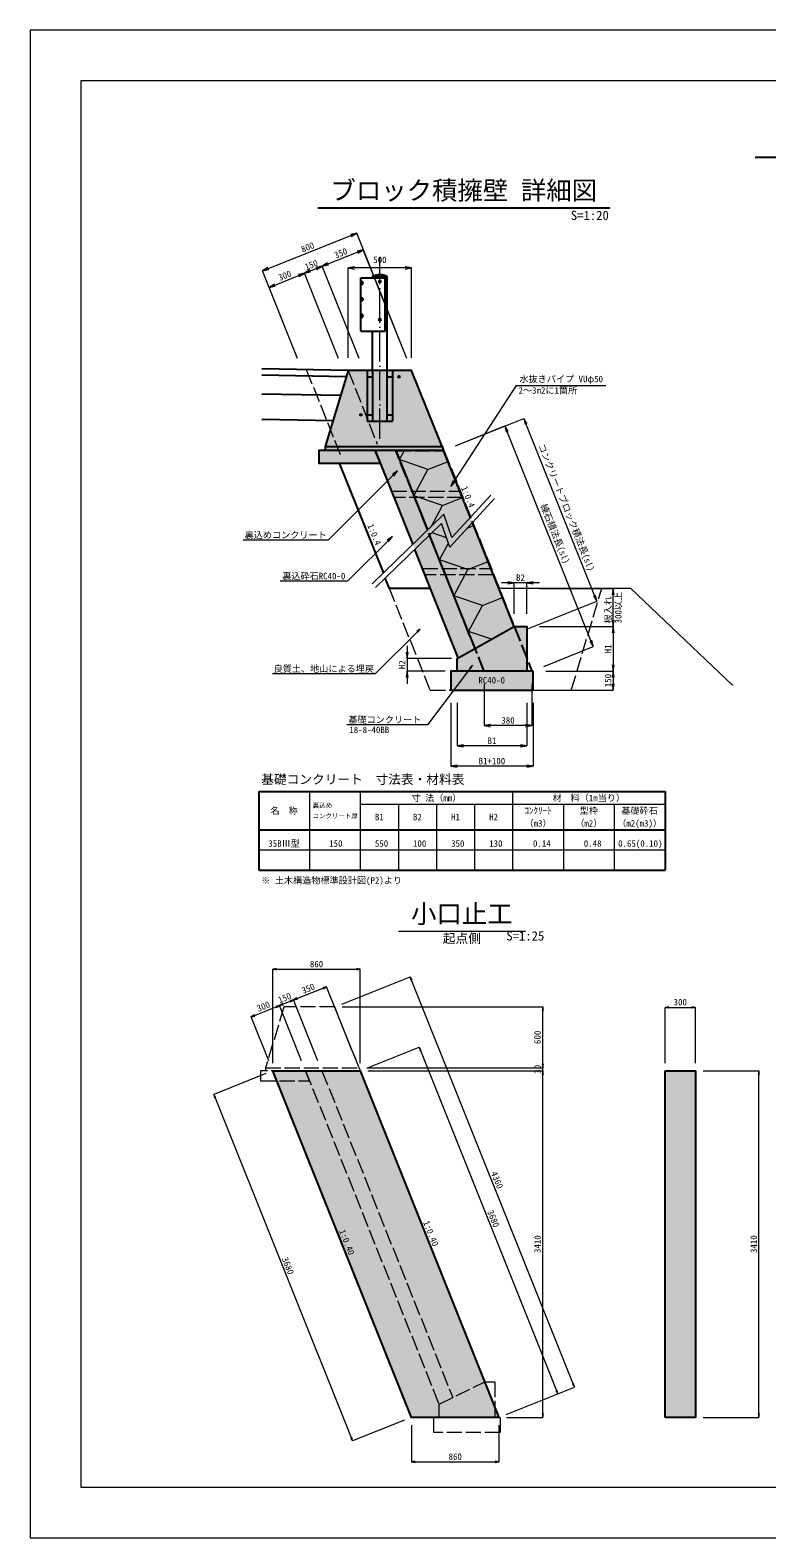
# Model space of a CAD drawing. Units: millimetres at full size, sheet at 1:20, with parts at other scales. Extents: x 0 to 16820, y 0 to 11880.
# Drawn here: x 0 to 5802, y 0 to 11880 of the extents above; entities that cross this region are included whole.
import ezdxf
from ezdxf.enums import TextEntityAlignment as Align

# ---------------------------------------------------------------- set-up
doc = ezdxf.new("R2010")
doc.units = ezdxf.units.MM
doc.header["$LTSCALE"] = 20
doc.linetypes.add('DASHED', pattern=[7.5, 6, -1.5])
doc.linetypes.add('LONG_DASHED_DOTTED', pattern=[15.25, 12, -1.5, 0.25, -1.5])
doc.layers.add('D-MTR', color=7, linetype='Continuous')
doc.layers.add('D-MTR-TXT', color=7, linetype='Continuous')
for name, color, linetype, lineweight in [('D-MTR-FRAM', 7, 'Continuous', 25), ('D-STR', 1, 'Continuous', 25), ('D-STR-DIM', 7, 'Continuous', 13), ('D-STR-HTXT', 7, 'Continuous', 13), ('D-STR-TXT', 7, 'Continuous', 13), ('V-nasSTD', 7, 'Continuous', 13)]:
    doc.layers.add(name, color=color, linetype=linetype, lineweight=lineweight)
doc.styles.add('ＭＳ ゴシック', font='')
doc.styles.get('ＭＳ ゴシック').set_extended_font_data('MS Gothic')

# ---------------------------------------------------------------- blocks, each defined once
blk = doc.blocks.new('open_arrow')
at = {"color": 0, "linetype": 'Continuous', "lineweight": -2}
blk.add_lwpolyline([(7.5, 1.25), (0, 0), (7.5, -1.25)], dxfattribs=at)

msp = doc.modelspace()

# ---------------------------------------------------------------- hatches: boundary and pattern name
at = {"layer": 'D-STR'}
for points in [[(3004.51, 9198.72), (3812, 7180), (3912, 7180), (3912, 6830), (3962, 6830), (3962, 6680), (3312, 6680), (3312, 6830), (3362, 6830), (3362, 6930), (3371.4, 6935.22), (2758, 8468.72), (2274.51, 8468.72), (2274.51, 8568.72), (2324.51, 8568.72), (2324.51, 8598.72), (2504.51, 9198.72)], [(1910.7, 3680), (2600, 3680), (3692.47, 948.82), (3003.17, 948.82)], [(5000, 3680), (5240, 3680), (5240, 948.82), (5000, 948.82)]]:
    msp.add_hatch(color=256, dxfattribs=at).paths.add_polyline_path(points)

# ---------------------------------------------------------------- linework, layer by layer
at = {"layer": 'D-MTR-FRAM'}
for p, q in [((1800, 5880), (5000, 5880)), ((1800, 5880), (1800, 5260)), ((5000, 5880), (5000, 5260)), ((1800, 5580), (5000, 5580)), ((1800, 5260), (5000, 5260))]:
    msp.add_line(p, q, dxfattribs=at)
at = {"layer": 'D-STR', "color": 3, "linetype": 'LONG_DASHED_DOTTED', "lineweight": 13}
msp.add_line((2754.51, 8658.49), (2754.51, 10089.69), dxfattribs=at)
at = {"layer": 'D-STR'}
for p, q in [((2605.19, 9508.72), (2605.19, 9928.72)), ((2605.19, 9928.72), (2797.19, 9928.72)), ((2697.36, 9938.72), (2811.66, 9938.72)), ((2697.36, 9928.72), (2697.36, 9938.72)), ((2797.19, 9508.72), (2797.19, 9928.72)), ((2811.66, 9198.72), (2811.66, 9938.72)), ((2605.19, 9508.72), (2797.19, 9508.72)), ((2697.36, 9198.72), (2697.36, 9508.72)), ((2504.51, 9198.72), (1824.49, 9212.32)), ((2489.6, 9149.02), (1824.49, 9162.32)), ((2654.51, 9198.72), (2654.51, 8798.72)), ((2654.51, 9148.72), (2697.36, 9148.72)), ((2697.36, 9198.72), (2697.36, 8798.72)), ((2811.66, 8798.72), (2811.66, 9198.72)), ((2811.66, 9148.72), (2854.51, 9148.72)), ((2854.51, 9198.72), (2854.51, 8798.72)), ((2444.87, 8999.91), (1824.49, 9012.32)), ((2385.23, 8801.11), (1824.49, 8812.32)), ((2654.51, 8848.72), (2697.36, 8848.72)), ((2654.51, 8798.72), (2854.51, 8798.72)), ((2697.36, 8798.72), (2811.66, 8798.72)), ((2811.66, 8848.72), (2854.51, 8848.72)), ((2324.51, 8598.72), (2324.51, 8568.72)), ((3256.51, 8568.72), (2718, 8568.72)), ((2718, 8568.72), (3014.63, 7827.13)), ((2879.55, 8568.72), (3130.24, 7942)), ((3244.51, 8598.72), (3256.51, 8568.72)), ((3470.69, 8033.28), (3256.51, 8568.72)), ((2434.89, 8468.72), (2781.86, 7601.3)), ((3812, 7180), (3483.55, 8001.13)), ((3503.58, 7008.65), (3146.3, 7901.84)), ((3371.4, 6935.22), (3029.91, 7788.93)), ((2830.37, 7480), (2797.14, 7563.09)), ((3153.48, 7480), (2830.37, 7480)), ((5000, 948.82), (5000, 3680)), ((5000, 3680), (5240, 3680)), ((5240, 3680), (5240, 948.82)), ((5240, 948.82), (5000, 948.82))]:
    msp.add_line(p, q, dxfattribs=at)
at = {"layer": 'D-STR', "color": 6, "linetype": 'DASHED', "lineweight": 13}
for p, q in [((2175.04, 9205.31), (2449.8, 8518.42)), ((2504.51, 9198.72), (2732.91, 8618.42)), ((1854.4, 3704), (1854.4, 3680)), ((2590.4, 3704), (2600, 3680)), ((2169.19, 3680), (3220.47, 1051.79)), ((2600, 3680), (2169.19, 3680)), ((2298.43, 3680), (3328.23, 1105.5))]:
    msp.add_line(p, q, dxfattribs=at)
at = {"layer": 'D-STR', "lineweight": 13}
for p, q in [((3441.03, 7954.9), (3493.62, 7975.94)), ((3278.18, 7879.37), (3166.11, 7918.13))]:
    msp.add_line(p, q, dxfattribs=at)
at = {"layer": 'D-STR', "linetype": 'DASHED', "lineweight": 13}
for q in [(2830.37, 7480), (3312, 6680)]:
    msp.add_line((3150.37, 6680), q, dxfattribs=at)
at = {"layer": 'D-STR', "color": 7, "lineweight": 13}
for q in [(3692, 7480), (5533.59, 6716.83)]:
    msp.add_line((4731.41, 7480), q, dxfattribs=at)
at = {"layer": 'D-STR'}
for points in [[(2324.51, 8598.72), (3244.51, 8598.72), (3004.51, 9198.72), (2504.51, 9198.72)], [(2324.51, 8568.72), (2274.51, 8568.72), (2274.51, 8468.72), (2758, 8468.72), (2718, 8568.72)], [(3812, 7180), (3912, 7180), (3912, 6830), (3362, 6830), (3362, 6930)], [(3962, 6830), (3312, 6830), (3312, 6680), (3962, 6680)], [(1910.7, 3680), (2600, 3680), (3692.47, 948.82), (3003.17, 948.82)]]:
    msp.add_lwpolyline(points, close=True, dxfattribs=at)
at = {"layer": 'D-STR', "color": 6, "linetype": 'DASHED'}
msp.add_lwpolyline([(2879.55, 8568.72), (3256.51, 8568.72), (3952, 6830), (3575.04, 6830)], close=True, dxfattribs=at)
at = {"layer": 'D-STR', "lineweight": 13}
for points in [[(3132.22, 8418.38), (2908.78, 8495.66), (2947.95, 8568.72)], [(3246.42, 8134.15), (3022.98, 8211.43), (3133.25, 8417.09), (3291.8, 8480.51)], [(3627.26, 8216.46), (3320.61, 7883.07), (3257.07, 8065.05), (2693.17, 7517.95)], [(3156.99, 7967.35), (3246.42, 8134.15), (3404.97, 8197.57)], [(3656.7, 8189.38), (3304.85, 7806.85), (3239.96, 7992.71), (2721.02, 7489.24)], [(3448.25, 7629.59), (3224.81, 7706.86), (3294.43, 7836.71)], [(3561.42, 7346.65), (3337.98, 7423.92), (3448.25, 7629.59), (3606.8, 7693.01)], [(3633.74, 7080.96), (3451.16, 7140.99), (3561.42, 7346.65), (3719.97, 7410.07)]]:
    msp.add_lwpolyline(points, dxfattribs=at)
at = {"layer": 'D-STR', "linetype": 'DASHED', "lineweight": 13}
for points in [[(3385.51, 8246.22), (3405.51, 8196.22), (2866.99, 8196.22), (2846.99, 8246.22)], [(3628.78, 7638.05), (3648.78, 7588.05), (3110.26, 7588.05), (3090.26, 7638.05)]]:
    msp.add_lwpolyline(points, close=True, dxfattribs=at)
msp.add_lwpolyline([(3962, 6680), (4262, 6680), (4502, 7480)], dxfattribs=at)
at = {"layer": 'D-STR', "color": 6, "linetype": 'DASHED', "lineweight": 13}
for points in [[(1854.4, 3704), (2590.4, 3704), (2398.4, 4184), (1998.4, 4184)], [(1854.4, 3680), (1814.4, 3680), (1814.4, 3600), (2201.19, 3600), (2169.19, 3680)], [(3580.47, 1228.82), (3660.47, 1228.82), (3660.47, 948.82), (3220.47, 948.82), (3220.47, 1052.82)], [(3180.47, 828.82), (3180.47, 948.82), (3700.47, 948.82), (3700.47, 828.82)]]:
    msp.add_lwpolyline(points, close=True, dxfattribs=at)
at = {"layer": 'D-STR'}
for centre, radius in [((2613.03, 9888.72), 5.5), ((2754.4, 9898.72), 7.5), ((2613.03, 9758.72), 5.5), ((2613.03, 9628.72), 5.5), ((2754.4, 9598.72), 7.5), ((2904.51, 9148.72), 6.25), ((2604.51, 8848.72), 6.25)]:
    msp.add_circle(centre, radius, dxfattribs=at)
for centre, radius, start, end in [((2613.03, 9888.72), 10, 218.43321, 141.56679), ((2754.51, 9837.96), 115.84, 60.43883, 119.56117), ((2613.03, 9758.72), 10, 218.43321, 141.56679), ((2613.03, 9628.72), 10, 218.43321, 141.56679)]:
    msp.add_arc(centre, radius, start, end, dxfattribs=at)
at = {"layer": 'D-STR-DIM', "lineweight": 25}
msp.add_line((2265, 10480), (4565, 10480), dxfattribs=at)
at = {"layer": 'D-STR-DIM'}
for p, q in [((1829.12, 9983.13), (2571.9, 10280.24)), ((2967.37, 9291.57), (2571.9, 10280.24)), ((2298.93, 10020.27), (2623.9, 10150.25)), ((2967.37, 9291.57), (2623.9, 10150.25)), ((2105.75, 9291.57), (1829.12, 9983.13)), ((2159.66, 9964.56), (2298.93, 10020.27)), ((2590.41, 9291.57), (2298.93, 10020.27)), ((2590.41, 9291.57), (2298.93, 10020.27)), ((3004.51, 10005.96), (2504.51, 10005.96)), ((2504.51, 9298.72), (2504.51, 10005.96)), ((3004.51, 9298.72), (3004.51, 10005.96)), ((1881.12, 9853.14), (2159.66, 9964.56)), ((2428.86, 9291.57), (2159.66, 9964.56)), ((2428.86, 9291.57), (2159.66, 9964.56)), ((2105.75, 9291.57), (1881.12, 9853.14)), ((3349.36, 8605.86), (3887.61, 8821.16)), ((4464.25, 7379.57), (3887.61, 8821.16)), ((3349.36, 8605.86), (3739.06, 8761.74)), ((4434.55, 7023.02), (3739.06, 8761.74)), ((4012, 7525.14), (3712, 7525.14)), ((3812, 7280), (3812, 7525.14)), ((3912, 7280), (3912, 7525.14)), ((3925.99, 7164.27), (4464.25, 7379.57)), ((4012, 7480), (4592, 7480)), ((4592, 7180), (4592, 7480)), ((4012, 7180), (4592, 7180)), ((4012, 7180), (4592, 7180)), ((4592, 7180), (4592, 6830)), ((2969.5, 7030), (2969.5, 6730)), ((4044.85, 6867.14), (4434.55, 7023.02)), ((3319.5, 6930), (2969.5, 6930)), ((3269.5, 6830), (2969.5, 6830)), ((4062, 6830), (4592, 6830)), ((4062, 6830), (4592, 6830)), ((4592, 6830), (4592, 6680)), ((3575.04, 6730), (3575.04, 6400)), ((3952, 6730), (3952, 6400)), ((4062, 6680), (4592, 6680)), ((3312, 6580), (3312, 6080)), ((3362, 6580), (3362, 6240)), ((3912, 6580), (3912, 6240)), ((3962, 6580), (3962, 6080)), ((3952, 6400), (3575.04, 6400)), ((3912, 6240), (3362, 6240)), ((3962, 6080), (3312, 6080)), ((2200, 5880), (2200, 5260)), ((2600, 5880), (2600, 5260)), ((3800, 5880), (3800, 5260)), ((2600, 5780), (3800, 5780)), ((2900, 5780), (2900, 5260)), ((3200, 5780), (3200, 5260)), ((3500, 5780), (3500, 5260)), ((3800, 5780), (5000, 5780)), ((4200, 5780), (4200, 5260)), ((4600, 5780), (4600, 5260)), ((1800, 5420), (5000, 5420)), ((2900, 4780), (3900, 4780)), ((1910.7, 4480), (2600, 4480)), ((1910.7, 3740), (1910.7, 4480)), ((2454.11, 4206.28), (2992.63, 4421.69)), ((2600, 3740), (2600, 4480)), ((4286.7, 1186.51), (2992.63, 4421.69)), ((2074.97, 4238.65), (2334.94, 4342.64)), ((2567.75, 3760.62), (2334.94, 4342.64)), ((1740.72, 4104.95), (1963.55, 4194.09)), ((1963.55, 4194.09), (2074.97, 4238.65)), ((2137.3, 3759.71), (1963.55, 4194.09)), ((2137.3, 3759.71), (1963.55, 4194.09)), ((2266.55, 3759.71), (2074.97, 4238.65)), ((2266.55, 3759.71), (2074.97, 4238.65)), ((2458.4, 4184), (4036.84, 4184)), ((4036.84, 3704), (4036.84, 4184)), ((5000, 4180), (5240, 4180)), ((5000, 3740), (5000, 4180)), ((5240, 3740), (5240, 4180)), ((1878.82, 3759.71), (1740.72, 4104.95)), ((2655.71, 3702.28), (3064.24, 3865.7)), ((3064.24, 3865.7), (4156.71, 1134.52)), ((2650.4, 3704), (4036.84, 3704)), ((2650.4, 3704), (4036.84, 3704)), ((4036.84, 3590), (4036.84, 3794)), ((1854.99, 3657.72), (1446.46, 3494.3)), ((2660, 3680), (4036.84, 3680)), ((2660, 3680), (4036.84, 3680)), ((4036.84, 948.82), (4036.84, 3680)), ((5300, 3680), (5740, 3680)), ((5740, 948.82), (5740, 3680)), ((1446.46, 3494.3), (2538.93, 763.13)), ((3748.18, 971.1), (4286.7, 1186.51)), ((3748.18, 971.1), (4156.71, 1134.52)), ((2947.46, 926.54), (2538.93, 763.13)), ((3003.17, 888.82), (3003.17, 599)), ((3692.47, 888.82), (3692.47, 599)), ((3752.47, 948.82), (4036.84, 948.82)), ((5300, 948.82), (5740, 948.82)), ((3003.17, 599), (3692.47, 599))]:
    msp.add_line(p, q, dxfattribs=at)
for points in [[(3312.34, 8283.7), (3830, 9080.19), (4535, 9080.19)], [(2894.34, 8407.89), (2347.3, 7860.88), (1677.3, 7860.88)], [(2852.45, 7891.21), (2498.9, 7537.66), (1968.9, 7537.66)], [(3071.19, 7160.34), (2717.64, 6806.78), (1907.64, 6806.78)], [(3483.83, 6876.14), (3128.37, 6405.8), (2493.37, 6405.8)]]:
    msp.add_lwpolyline(points, dxfattribs=at)
at = {"layer": 'D-STR-HTXT', "lineweight": 25}
msp.add_line((5710, 10880), (7110, 10880), dxfattribs=at)
at = {"layer": 'V-nasSTD'}
for p, q in [((16820, 11880), (0, 11880)), ((0, 11880), (0, 0)), ((16420, 11480), (400, 11480)), ((400, 11480), (400, 400)), ((400, 400), (16420, 400)), ((0, 0), (16820, 0))]:
    msp.add_line(p, q, dxfattribs=at)

# ---------------------------------------------------------------- block references
at = {"layer": 'D-STR-DIM'}
for p, xscale, yscale, rotation in [((2571.9, 10280.24), 6.67, 6.67, 201.8), ((2623.9, 10150.25), 6.67, 6.67, 201.8), ((1829.12, 9983.13), 6.67, 6.67, 21.8), ((2159.66, 9964.56), 6.67, 6.67, 21.8), ((2298.93, 10020.27), 6.67, 6.67, 201.8), ((2298.93, 10020.27), 6.67, 6.67, 21.8), ((3004.51, 10005.96), 6.67, 6.67, 180), ((1881.12, 9853.14), 6.67, 6.67, 21.8), ((2159.66, 9964.56), 6.67, 6.67, 201.8), ((3887.61, 8821.16), 6.67, 6.67, 291.8), ((3739.06, 8761.74), 6.67, 6.67, 291.8), ((2894.34, 8407.89), 6.67, 6.67, 225), ((3312.34, 8283.7), 6.67, 6.67, 57), ((2852.45, 7891.21), 6.67, 6.67, 225), ((3812, 7525.14), 6.67, 6.67, 180), ((4464.25, 7379.57), 6.67, 6.67, 111.8), ((4592, 7480), 6.67, 6.67, 270), ((3071.19, 7160.34), 4, 4, 225), ((4592, 7180), 6.67, 6.67, 90), ((4592, 7180), 6.67, 6.67, 270), ((4434.55, 7023.02), 6.67, 6.67, 111.8), ((2969.5, 6930), 6.67, 6.67, 90), ((2969.5, 6830), 6.67, 6.67, 270), ((3483.83, 6876.14), 4, 4, 232.9), ((4592, 6830), 6.67, 6.67, 90), ((4592, 6830), 6.67, 6.67, 270), ((4592, 6680), 6.67, 6.67, 90), ((3952, 6400), 6.67, 6.67, 180), ((3912, 6240), 6.67, 6.67, 180), ((3962, 6080), 6.67, 6.67, 180), ((2600, 4480), 4, 4, 180), ((2992.63, 4421.69), 4, 4, 291.8), ((2334.94, 4342.64), 4, 4, 201.8), ((1963.55, 4194.09), 4, 4, 201.8), ((1963.55, 4194.09), 4, 4, 21.8), ((2074.97, 4238.65), 4, 4, 201.8), ((2074.97, 4238.65), 4, 4, 21.8), ((4036.84, 4184), 4, 4, 270), ((5240, 4180), 4, 4, 180), ((1740.72, 4104.95), 4, 4, 21.8), ((3064.24, 3865.7), 4, 4, 291.8), ((4036.84, 3704), 4, 4, 90), ((4036.84, 3704), 4, 4, 90), ((4036.84, 3680), 4, 4, 270), ((4036.84, 3680), 4, 4, 270), ((5740, 3680), 4, 4, 270), ((1446.46, 3494.3), 4, 4, 291.8), ((4286.7, 1186.51), 4, 4, 111.8), ((4156.71, 1134.52), 4, 4, 111.8), ((4036.84, 948.82), 4, 4, 90), ((5740, 948.82), 4, 4, 90), ((2538.93, 763.13), 4, 4, 111.8), ((3692.47, 599), 4, 4, 180)]:
    msp.add_blockref('open_arrow', p, dxfattribs=dict(at, xscale=xscale, yscale=yscale, rotation=rotation))
for p, xscale, yscale in [((2504.51, 10005.96), 6.67, 6.67), ((3912, 7525.14), 6.67, 6.67), ((3575.04, 6400), 6.67, 6.67), ((3362, 6240), 6.67, 6.67), ((3312, 6080), 6.67, 6.67), ((1910.7, 4480), 4, 4), ((5000, 4180), 4, 4), ((3003.17, 599), 4, 4)]:
    msp.add_blockref('open_arrow', p, dxfattribs=dict(at, xscale=xscale, yscale=yscale))

# ---------------------------------------------------------------- texts
at = {"layer": 'D-MTR', "style": 'ＭＳ ゴシック'}
msp.add_text('基礎コンクリート\u3000寸法表・材料表', height=73.31, dxfattribs=at).set_placement((1820, 5918.27), align=Align.BOTTOM_LEFT)
at = {"layer": 'D-MTR-TXT', "style": 'ＭＳ ゴシック'}
msp.add_text('※ 土木構造物標準設計図(P2)より', height=51.32, dxfattribs=at).set_placement((1820, 5180), align=Align.MIDDLE_LEFT)
at = {"layer": 'D-STR-DIM', "style": 'ＭＳ ゴシック'}
for s, height, p in [('ブロック積擁壁 詳細図', 146.6, (3415, 10500)), ('水抜きパイプ VUφ50', 51.32, (4182.5, 9090.19)), ('2～3m2に1箇所', 51.32, (4077.5, 9000.19)), ('裏込めコンクリート', 51.32, (2012.3, 7860.88)), ('裏込砕石RC40-0', 51.32, (2233.9, 7537.66)), ('B2', 51.32, (3862, 7525.14)), ('良質土、地山による埋戻', 51.32, (2312.64, 6806.78)), ('基礎コンクリート ', 51.32, (2810.87, 6405.8)), ('380', 51.32, (3763.52, 6400)), ('18-8-40BB', 51.32, (2670.87, 6325.8)), ('B1', 51.32, (3637, 6240)), ('B1+100', 51.32, (3637, 6080)), ('35BⅢ型', 51.32, (2000, 5430)), (' 小口止工 ', 146.6, (3400, 4800)), ('860', 51.32, (2255.35, 4480)), ('300', 51.32, (5120, 4180)), ('860', 51.32, (3347.82, 599))]:
    msp.add_text(s, height=height, dxfattribs=at).set_placement(p, align=Align.BOTTOM_CENTER)
msp.add_text('S=1:20', height=73.31, dxfattribs=at).set_placement((4557.51, 10456.77), align=Align.TOP_RIGHT)
for s, rotation, p in [('800', 21.801, (2200.51, 10131.68)), ('350', 21.801, (2461.42, 10085.26)), ('300', 21.801, (2020.39, 9908.85)), ('150', 21.801, (2229.3, 9992.41)), ('コンクリートブロック積法長(sl)', 291.801, (4185.22, 8104.08)), ('練石積法長(sl)', 291.801, (4096.09, 7896.09)), ('H1', 90, (4592, 7005)), ('H2', 90, (2969.5, 6880)), ('150', 90, (4592, 6755)), ('150', 21.801, (2019.26, 4216.37)), ('350', 21.801, (2204.96, 4290.65)), ('300', 21.801, (1852.14, 4149.52)), ('600', 90, (4036.84, 3944)), ('30', 90, (4036.84, 3692)), ('4360', 291.801, (3639.66, 2804.1)), ('3680', 291.801, (3610.47, 2500.11)), ('3410', 90, (4036.84, 2314.41)), ('3410', 90, (5740, 2314.41)), ('3680', 291.801, (1992.7, 2128.72))]:
    msp.add_text(s, height=51.32, rotation=rotation, dxfattribs=at).set_placement(p, align=Align.BOTTOM_CENTER)
for s, height, p in [('500', 51.32, (2754.51, 10095.96)), ('裏込め', 36.66, (2301.81, 5789.5)), ('コンクリート厚', 36.66, (2401.81, 5706.17)), ('S=1:25', 73.31, (3900, 4780))]:
    msp.add_text(s, height=height, dxfattribs=at).set_placement(p, align=Align.TOP_CENTER)
for s, p in [('根入れ', (4552, 7312.5)), ('300以上', (4632, 7330))]:
    msp.add_text(s, height=51.32, rotation=90, dxfattribs=at).set_placement(p, align=Align.MIDDLE_CENTER)
for s, p in [('RC40-0', (3634.93, 6757.69)), ('寸 法（mm）', (3200, 5830)), ('材  料（1m当り）', (4400, 5830)), ('名\u3000称', (2000, 5730)), ('B1', (2750, 5680)), ('B2', (3050, 5680)), ('H1', (3350, 5680)), ('H2', (3650, 5680)), ('ｺﾝｸﾘｰﾄ', (4000, 5730)), ('型枠', (4400, 5730)), ('基礎砕石', (4800, 5730)), ('（m3）', (4000, 5630)), ('（m2）', (4400, 5630)), ('（m2(m3)）', (4800, 5630))]:
    msp.add_text(s, height=51.32, dxfattribs=at).set_placement(p, align=Align.MIDDLE_CENTER)
for s, p in [('150', (2460, 5430)), ('550', (2820, 5430)), ('100', (3120, 5430)), ('350', (3420, 5430)), ('130', (3720, 5430)), ('0.14', (4100, 5430)), ('0.48', (4500, 5430)), ('0.65(0.10)', (4980, 5430))]:
    msp.add_text(s, height=51.32, dxfattribs=at).set_placement(p, align=Align.BOTTOM_RIGHT)
at = {"layer": 'D-STR-TXT', "style": 'ＭＳ ゴシック'}
for s, p in [('1:0.4', (3410.6, 8187.89)), ('1:0.4', (2672.81, 7891.37)), ('1:0.40', (3118.66, 2383.36)), ('1:0.40', (2456.93, 2314.41))]:
    msp.add_text(s, height=51.32, rotation=291.801, dxfattribs=at).set_placement(p, align=Align.BOTTOM_CENTER)
msp.add_text('起点側', height=73.31, dxfattribs=at).set_placement((3400, 4760), align=Align.TOP_CENTER)

doc.saveas('drawing.dxf')
